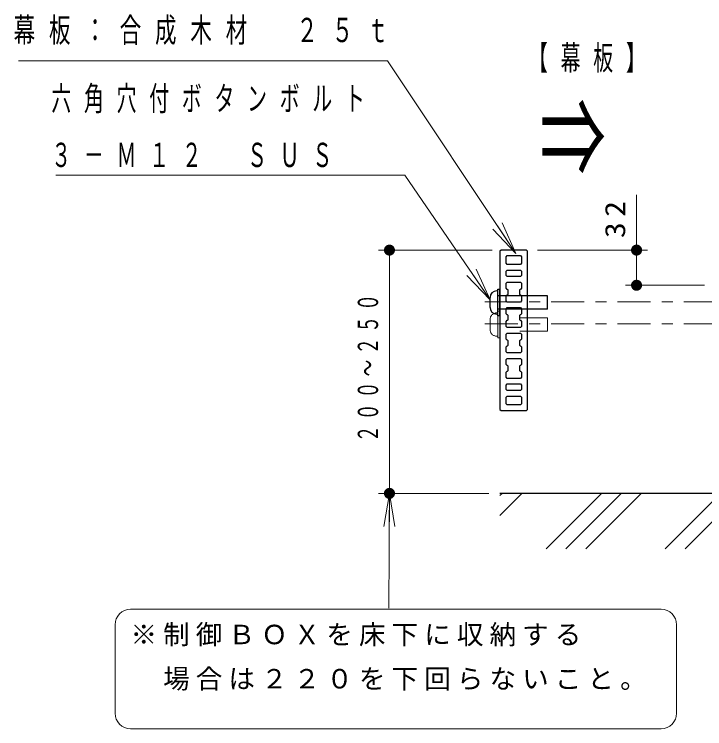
# Model space of a CAD drawing. Units: millimetres on the paper, with parts at other scales. Extents: x -385 to 15, y -594 to 267.
# Drawn here: x -211.6 to -149.2, y 104 to 168.6 of the extents above; entities that cross this region are included whole.
import ezdxf
from ezdxf.enums import TextEntityAlignment as Align

# ---------------------------------------------------------------- set-up
doc = ezdxf.new("R2010")
doc.units = ezdxf.units.MM
doc.linetypes.add('USER1', pattern=[4.5, 2.5, -2])
doc.linetypes.add('USER2', pattern=[6, 3, -1, 1, -1])
doc.layers.add('1_10', color=7, linetype='Continuous', lineweight=25)
doc.styles.add('ＭＳ ゴシック', font='')
doc.styles.get('ＭＳ ゴシック').set_extended_font_data('MS Gothic')

# ---------------------------------------------------------------- blocks, each defined once
blk = doc.blocks.new('filled_dot')
at = {"color": 0, "linetype": 'Continuous', "lineweight": -2, "const_width": 1.25}
blk.add_lwpolyline([(-0.625, 0, 1), (0.625, 0, 1)], format="xyb", close=True, dxfattribs=at)

msp = doc.modelspace()

# ---------------------------------------------------------------- linework, layer by layer
at = {"layer": '1_10', "lineweight": 13}
for p, q in [((-155.34, 144.074), (-155.34, 152.264)), ((-166.259, 146.943), (-167.922, 149.44)), ((-167.506, 149.717), (-166.259, 146.943)), ((-166.259, 146.943), (-168.338, 149.163)), ((-168.396, 147.254), (-178.696, 147.254)), ((-177.696, 125.254), (-177.696, 147.254)), ((-164.296, 147.254), (-154.34, 147.254)), ((-169.861, 145.519), (-168.582, 142.76)), ((-168.582, 142.76), (-170.687, 144.955)), ((-168.582, 142.76), (-170.274, 145.237)), ((-149.196, 144.074), (-156.34, 144.074)), ((-168.696, 125.254), (-178.696, 125.254)), ((-178.209, 122.256), (-177.696, 125.254)), ((-177.696, 125.254), (-177.742, 114.883)), ((-177.696, 125.254), (-177.709, 122.254)), ((-177.696, 125.254), (-177.209, 122.252)), ((-167.696, 125.06), (-167.502, 125.254)), ((-167.696, 123.264), (-165.706, 125.254)), ((-163.522, 120.254), (-158.522, 125.254)), ((-161.726, 120.254), (-156.726, 125.254)), ((-159.93, 120.254), (-154.93, 125.254)), ((-152.746, 120.254), (-147.746, 125.254)), ((-150.95, 120.254), (-145.95, 125.254)), ((-153.123, 114.771), (-201.123, 114.771)), ((-202.523, 113.371), (-202.523, 105.371)), ((-151.723, 105.371), (-151.723, 113.371)), ((-201.123, 103.971), (-153.123, 103.971))]:
    msp.add_line(p, q, dxfattribs=at)
at = {"layer": '1_10', "color": 40}
for p, q in [((-167.596, 147.254), (-167.696, 147.154)), ((-167.696, 147.154), (-167.696, 132.854)), ((-165.296, 147.254), (-167.596, 147.254)), ((-165.196, 147.154), (-165.296, 147.254)), ((-165.196, 132.854), (-165.196, 147.154)), ((-167.696, 132.854), (-167.596, 132.754)), ((-167.596, 132.754), (-165.296, 132.754)), ((-165.296, 132.754), (-165.196, 132.854))]:
    msp.add_line(p, q, dxfattribs=at)
at = {"layer": '1_10'}
for p, q in [((-167.896, 143.574), (-167.996, 143.574)), ((-167.896, 143.724), (-167.696, 143.724)), ((-167.896, 141.324), (-167.896, 143.724)), ((-167.896, 141.474), (-167.896, 143.574)), ((-167.696, 141.324), (-167.696, 143.724)), ((-168.596, 142.074), (-168.596, 142.974)), ((-163.396, 143.124), (-167.896, 143.124)), ((-163.396, 141.924), (-163.396, 143.124)), ((-163.396, 141.924), (-167.896, 141.924)), ((-167.896, 141.474), (-167.996, 141.474)), ((-167.696, 141.324), (-167.896, 141.324)), ((-29.377, 125.254), (-167.696, 125.254))]:
    msp.add_line(p, q, dxfattribs=at)
at = {"layer": '1_10', "linetype": 'USER2', "lineweight": 13}
for p, q in [((-169.068, 142.574), (-144.687, 142.574)), ((-169.068, 140.574), (-144.687, 140.574))]:
    msp.add_line(p, q, dxfattribs=at)
at = {"layer": '1_10', "linetype": 'USER1', "lineweight": 13}
for p, q in [((-167.896, 141.574), (-167.996, 141.574)), ((-167.896, 141.724), (-167.696, 141.724)), ((-167.896, 139.324), (-167.896, 141.724)), ((-167.896, 141.599), (-167.896, 139.449)), ((-167.896, 141.574), (-167.896, 139.474)), ((-167.696, 139.324), (-167.696, 141.724)), ((-168.596, 140.074), (-168.596, 140.974)), ((-163.396, 141.124), (-167.896, 141.124)), ((-163.396, 139.924), (-163.396, 141.124)), ((-163.396, 139.924), (-167.896, 139.924)), ((-167.896, 139.474), (-167.996, 139.474)), ((-167.696, 139.324), (-167.896, 139.324))]:
    msp.add_line(p, q, dxfattribs=at)
at = {"layer": '1_10', "lineweight": 13}
for points in [[(-166.259, 146.943), (-177.871, 164.382), (-211.268, 164.382)], [(-168.582, 142.76), (-176.29, 154.047), (-207.871, 154.047)]]:
    msp.add_lwpolyline(points, dxfattribs=at)
at = {"layer": '1_10', "color": 40}
for points in [[(-165.746, 146.062), (-165.846, 145.955), (-167.046, 145.955), (-167.146, 146.062), (-167.146, 146.649), (-167.046, 146.755), (-165.846, 146.755), (-165.746, 146.649)], [(-167.046, 145.455), (-165.846, 145.455), (-165.746, 145.355), (-165.746, 144.955), (-165.846, 144.855), (-167.046, 144.855), (-167.146, 144.955), (-167.146, 145.355)], [(-166.971, 143.655), (-167.021, 143.705), (-167.046, 143.705), (-167.146, 143.805), (-167.146, 144.255), (-167.046, 144.355), (-165.846, 144.355), (-165.746, 144.255), (-165.746, 143.805), (-165.846, 143.705), (-165.871, 143.705), (-165.921, 143.655), (-165.921, 143.255), (-165.871, 143.205), (-165.846, 143.205), (-165.746, 143.105), (-165.746, 142.655), (-165.846, 142.555), (-167.046, 142.555), (-167.146, 142.655), (-167.146, 143.105), (-167.046, 143.205), (-167.021, 143.205), (-166.971, 143.255)], [(-167.146, 140.805), (-167.046, 140.905), (-167.021, 140.905), (-166.971, 140.955), (-166.971, 141.355), (-167.021, 141.405), (-167.046, 141.405), (-167.146, 141.505), (-167.146, 141.955), (-167.046, 142.055), (-165.846, 142.055), (-165.746, 141.955), (-165.746, 141.505), (-165.846, 141.405), (-165.871, 141.405), (-165.921, 141.355), (-165.921, 140.955), (-165.871, 140.905), (-165.846, 140.905), (-165.746, 140.805), (-165.746, 140.355), (-165.846, 140.255), (-167.046, 140.255), (-167.146, 140.355)], [(-167.046, 139.755), (-165.846, 139.755), (-165.746, 139.655), (-165.746, 139.205), (-165.846, 139.105), (-165.871, 139.105), (-165.921, 139.055), (-165.921, 138.655), (-165.871, 138.605), (-165.846, 138.605), (-165.746, 138.505), (-165.746, 138.055), (-165.846, 137.955), (-167.046, 137.955), (-167.146, 138.055), (-167.146, 138.505), (-167.046, 138.605), (-167.021, 138.605), (-166.971, 138.655), (-166.971, 139.055), (-167.021, 139.105), (-167.046, 139.105), (-167.146, 139.205), (-167.146, 139.655)], [(-165.846, 136.805), (-165.871, 136.805), (-165.921, 136.755), (-165.921, 136.355), (-165.871, 136.305), (-165.846, 136.305), (-165.746, 136.205), (-165.746, 135.755), (-165.846, 135.655), (-167.046, 135.655), (-167.146, 135.755), (-167.146, 136.205), (-167.046, 136.305), (-167.021, 136.305), (-166.971, 136.355), (-166.971, 136.755), (-167.021, 136.805), (-167.046, 136.805), (-167.146, 136.905), (-167.146, 137.355), (-167.046, 137.455), (-165.846, 137.455), (-165.746, 137.355), (-165.746, 136.905)], [(-165.746, 134.655), (-165.846, 134.555), (-167.046, 134.555), (-167.146, 134.655), (-167.146, 135.055), (-167.046, 135.155), (-165.846, 135.155), (-165.746, 135.055)], [(-167.046, 134.055), (-165.846, 134.055), (-165.746, 133.948), (-165.746, 133.362), (-165.846, 133.255), (-167.046, 133.255), (-167.146, 133.362), (-167.146, 133.948)]]:
    msp.add_lwpolyline(points, close=True, dxfattribs=at)
at = {"layer": '1_10'}
for centre, start, end in [((-167.996, 142.974), 90, 180), ((-167.996, 142.074), 180, 270)]:
    msp.add_arc(centre, 0.6, start, end, dxfattribs=at)
at = {"layer": '1_10', "linetype": 'USER1', "lineweight": 13}
for centre, start, end in [((-167.996, 140.974), 90, 180), ((-167.996, 140.074), 180, 270)]:
    msp.add_arc(centre, 0.6, start, end, dxfattribs=at)
at = {"layer": '1_10', "lineweight": 13}
for centre, start, end in [((-201.123, 113.371), 90, 180), ((-153.123, 113.371), 0, 90), ((-201.123, 105.371), 180, 270), ((-153.123, 105.371), 270, 0)]:
    msp.add_arc(centre, 1.4, start, end, dxfattribs=at)

# ---------------------------------------------------------------- block references
at = {"layer": '1_10', "lineweight": 13, "xscale": 0.4, "yscale": 0.4}
for p, rotation in [((-177.696, 147.254), 270), ((-155.34, 147.254), 270), ((-155.34, 144.074), 90), ((-177.696, 125.254), 90)]:
    msp.add_blockref('filled_dot', p, dxfattribs=dict(at, rotation=rotation))

# ---------------------------------------------------------------- texts
at = {"layer": '1_10', "style": 'ＭＳ ゴシック', "width": 0.6}
msp.add_text('⇒', height=7.331, dxfattribs=at).set_placement((-164.097, 157.452), align=Align.MIDDLE_LEFT)
at = {"layer": '1_10', "style": 'ＭＳ ゴシック'}
for s, insert, char_height, attachment_point in [('\\T1.64;\\W0.65;幕板：合成木材\u3000２５ｔ', (-211.698, 167.032), 2.199, 4), ('\\T1.64;\\W0.6;【幕板】', (-165.162, 164.522), 2.199, 4), ('\\T1.64;\\W0.6;六角穴付ボタンボルト', (-208.287, 160.847), 2.199, 4), ('\\T1.64;\\W0.6;３－Ｍ１２\u3000ＳＵＳ\u3000', (-208.287, 155.847), 2.199, 4), ('\\T1.23;※制御ＢＯＸを床下に収納する', (-201.123, 113.371), 1.76, 1), ('\\T1.23;\u3000場合は２２０を下回らないこと。', (-201.123, 109.371), 1.76, 1)]:
    msp.add_mtext(s, dxfattribs=dict(at, insert=insert, char_height=char_height, attachment_point=attachment_point))
at = {"layer": '1_10', "char_height": 1.833, "attachment_point": 8, "rotation": 90, "style": 'ＭＳ ゴシック'}
for s, insert in [('\\T1.34;\\W1.15;32', (-156.34, 150.264)), ('\\T1.32;\\W0.6;２００～２５０', (-178.696, 136.825))]:
    msp.add_mtext(s, dxfattribs=dict(at, insert=insert))

doc.saveas('drawing.dxf')
